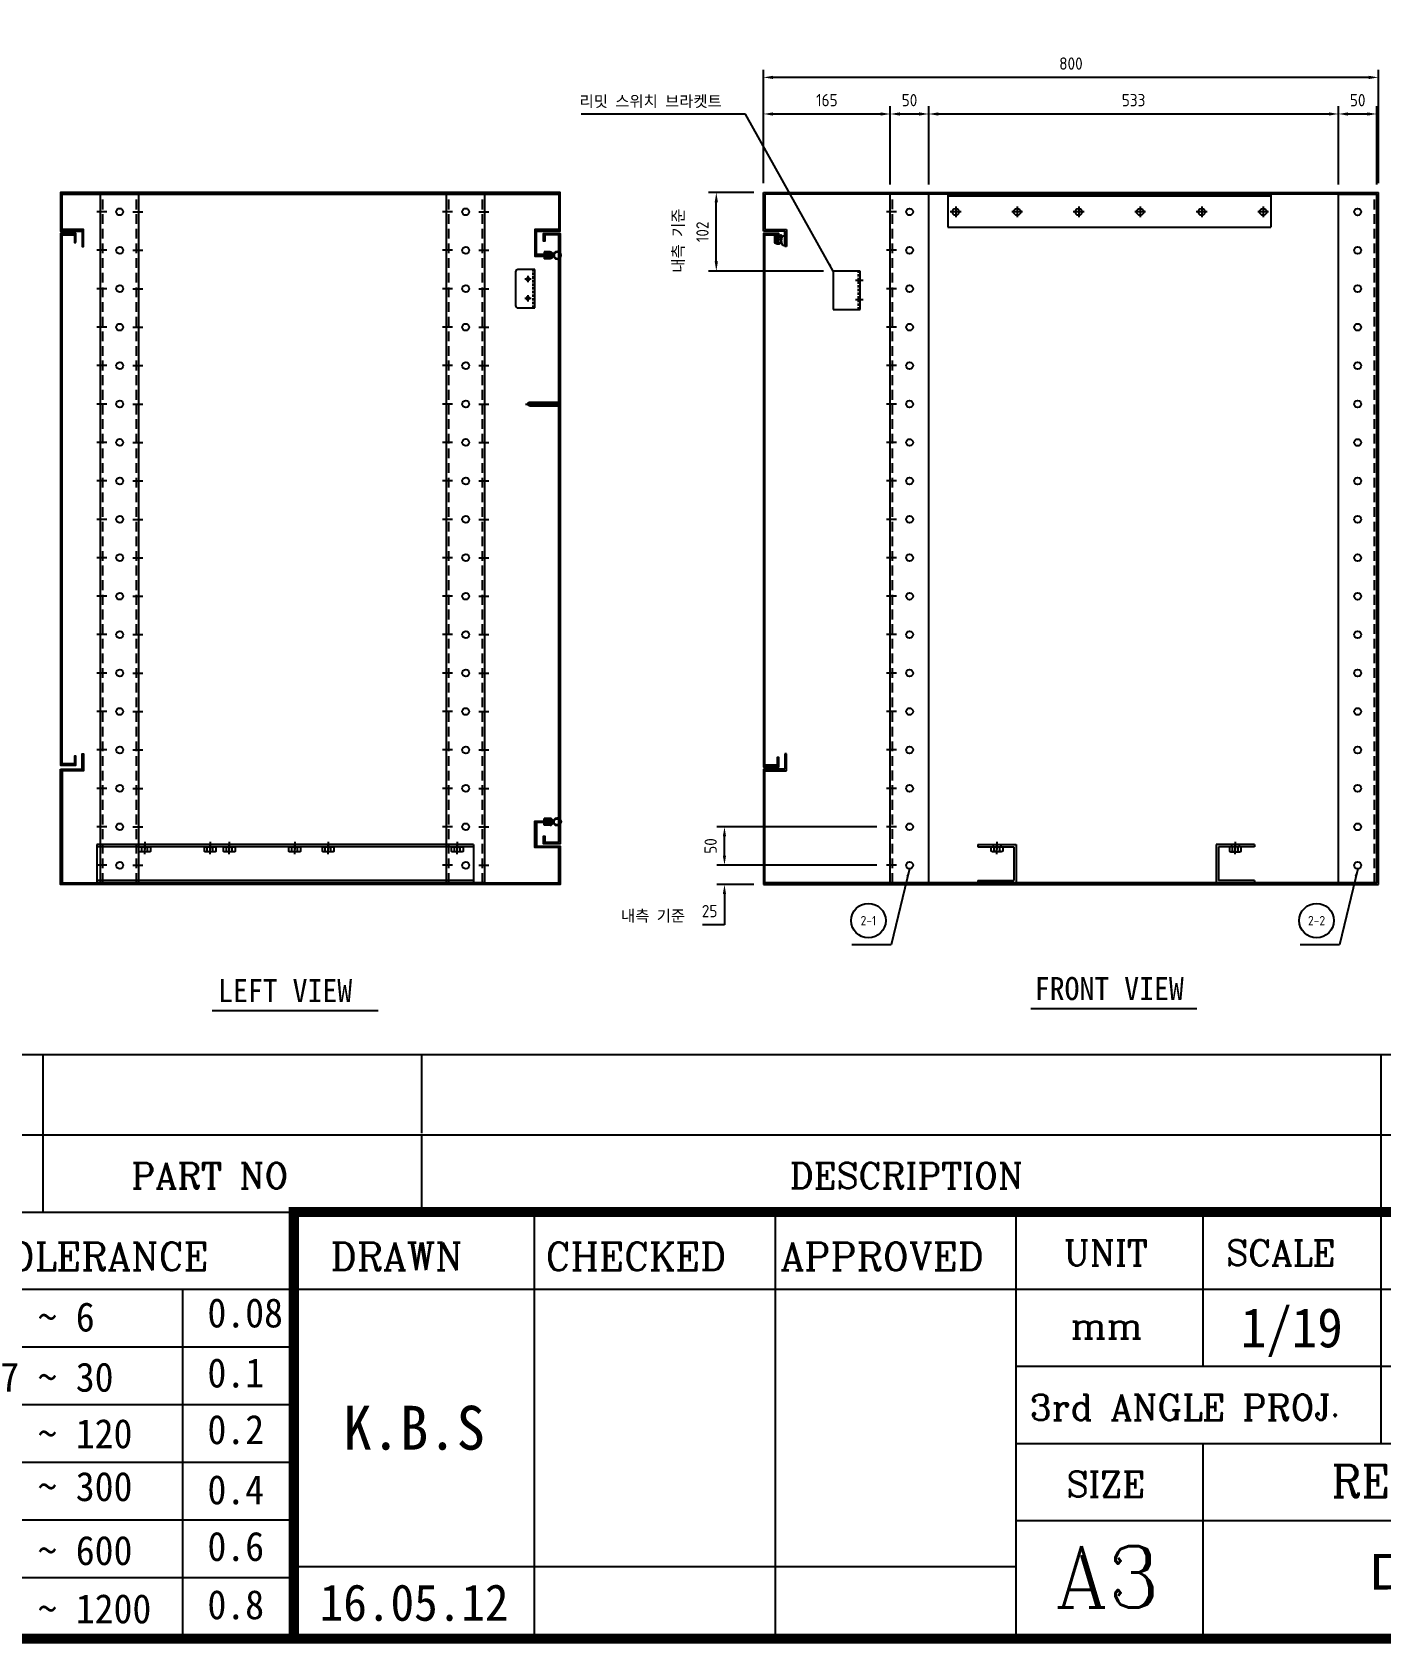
# Model space of a CAD drawing. Header units: millimetres. Extents: x 24815 to 37444, y -10619 to 6020.
# Drawn here: x 30172 to 31926, y 88 to 2185 of the extents above; entities that cross this region are included whole.
import ezdxf
from ezdxf.enums import TextEntityAlignment as Align

# ---------------------------------------------------------------- set-up
doc = ezdxf.new("R2010")
doc.units = ezdxf.units.MM
for name, pattern in [('CENTER', [50.8, 31.75, -6.35, 6.35, -6.35]), ('CENTERX2', [101.6, 63.5, -12.7, 12.7, -12.7]), ('HIDDEN', [9.525, 6.35, -3.175]), ('HIDDEN2', [4.7625, 3.175, -1.5875]), ('HIDDENX2', [19.05, 12.7, -6.35])]:
    doc.linetypes.add(name, pattern=pattern)
for name, color, linetype in [('3', 3, 'Continuous'), ('______', 7, 'Continuous'), ('CENTER', 1, 'CENTER'), ('FORMAT-1', 7, 'Continuous'), ('H', 2, 'HIDDEN'), ('HIDDEN', 2, 'HIDDEN')]:
    doc.layers.add(name, color=color, linetype=linetype)
doc.styles.add('HAN', font='')
doc.styles.add('RC', font='ROMANC.SHX')
doc.styles.add('RT', font='ROMANT.SHX', dxfattribs={"oblique": 15})
doc.styles.get("Standard").update_dxf_attribs({"font": 'ISOCP.SHX', "bigfont": 'WHGTXT.SHX'})
doc.styles.get('HAN').set_extended_font_data('GulimChe')
doc.dimstyles.new('PS-4', dxfattribs={"dimscale": 4, "dimtxt": 3.2, "dimasz": 2.5, "dimexe": 2, "dimexo": 2.5, "dimgap": 2, "dimtad": 1, "dimtoh": 1, "dimrnd": 0.05, "dimzin": 12, "dimdsep": 46, "dimtxsty": 'Standard', "dimcen": 0, "dimclrt": 2, "dimazin": 3, "dimtfac": 1, "dimtofl": 0, "dimtmove": 0, "dimatfit": 3, "dimfxl": 0.18, "dimtolj": 1, "dimtzin": 0, "dimarcsym": 0})
doc.dimstyles.new('PS-5', dxfattribs={"dimscale": 5, "dimtxt": 3.2, "dimasz": 2.5, "dimexe": 2, "dimexo": 2.5, "dimgap": 2, "dimtad": 1, "dimtoh": 1, "dimrnd": 0.05, "dimzin": 12, "dimdsep": 46, "dimtxsty": 'Standard', "dimcen": 0, "dimclrt": 2, "dimazin": 3, "dimtfac": 1, "dimtofl": 0, "dimtmove": 0, "dimatfit": 3, "dimfxl": 0.18, "dimtolj": 1, "dimtzin": 0, "dimarcsym": 0})

# ---------------------------------------------------------------- blocks, each defined once
blk = doc.blocks.new('no3')
at = {"color": 180}
for p, q in [((0, 5.5), (186, 5.5)), ((6.79, 5.5), (6.79, 0)), ((32.74, 0.11), (32.74, 5.5)), ((98.4, 5.5), (98.4, 0))]:
    blk.add_line(p, q, dxfattribs=at)
at = {"color": 2, "style": 'HAN'}
for tag, p in [('COLOR/FINISH', (145.2, 2.75)), ('PART-NO', (19.76, 2.75)), ('MATERIAL', (111.38, 2.75)), ("Q'TY", (131.02, 2.75)), ('REMARK', (170.76, 2.75))]:
    blk.add_attdef(tag, text='', height=2.9, dxfattribs=at).set_placement(p, align=Align.MIDDLE_CENTER)
at = {"color": 2, "style": 'RT', "oblique": 15}
blk.add_attdef('NO', text='', height=1.74, dxfattribs=at).set_placement((3.38, 2.51), align=Align.MIDDLE_CENTER)
at = {"color": 2, "style": 'HAN'}
blk.add_attdef('DESCRIPTION', text='', height=2.9, dxfattribs=at).set_placement((34.51, 2.75), align=Align.MIDDLE_LEFT)
blk = doc.blocks.new('format-3')
at = {"color": 180}
for p, q in [((228.5, 39.49), (414.5, 39.49)), ((235.29, 39.49), (235.29, 34.21)), ((261.24, 34.21), (261.24, 39.49)), ((326.9, 39.49), (326.9, 34.21)), ((228.5, 34.21), (252.48, 34.21)), ((268.96, 5), (268.96, 34.21)), ((285.45, 5), (285.45, 34.21)), ((301.94, 5), (301.94, 34.21)), ((314.72, 34.21), (314.72, 23.65)), ((326.9, 34.21), (326.9, 18.37)), ((228.5, 28.93), (252.48, 28.93)), ((244.89, 5.23), (244.89, 28.93)), ((252.48, 28.93), (414.5, 28.93)), ((228.5, 24.98), (252.48, 24.98)), ((301.94, 23.65), (414.5, 23.65)), ((228.5, 21.03), (252.48, 21.03)), ((301.94, 18.37), (414.5, 18.37)), ((314.72, 18.37), (314.72, 5)), ((228.5, 17.08), (252.48, 17.08)), ((228.5, 13.13), (252.48, 13.13)), ((301.94, 13.09), (356.11, 13.09)), ((252.48, 9.95), (301.94, 9.95)), ((228.5, 9.18), (252.48, 9.18))]:
    blk.add_line(p, q, dxfattribs=at)
at = {"const_width": 0.7}
blk.add_lwpolyline([(252.48, 5), (252.48, 34.21), (414.5, 34.21)], dxfattribs=at)
at = {"layer": 'FORMAT-1', "const_width": 0.7}
blk.add_lwpolyline([(13, 5), (13, 286.3), (414.5, 286.3), (414.5, 5)], close=True, dxfattribs=at)
at = {"color": 2}
for s, height, style, p in [('PART NO', 1.742, 'RC', (241.36, 35.83)), ('DESCRIPTION', 1.7424, 'RC', (286.43, 35.83)), (' TOLERANCE', 1.9, 'RC', (230.11, 30.22)), ('DRAWN', 1.9, 'RC', (255, 30.22)), ('CHECKED', 1.9, 'RC', (269.71, 30.22)), ('APPROVED', 1.9, 'RC', (285.8, 30.22)), ('UNIT', 1.742, 'RC', (305.19, 30.55)), ('SCALE', 1.742, 'RC', (316.32, 30.55)), ('    ~ 6', 2, 'HAN', (229.8, 26.03)), ('0.08', 2, 'HAN', (246.57, 26.31)), ('mm', 1.742, 'RC', (305.67, 25.56)), ('  7 ~ 30', 2, 'HAN', (229.8, 21.91)), ('0.1', 2, 'HAN', (246.57, 22.2)), ('3rd ANGLE PROJ.', 1.7424, 'RC', (302.87, 19.97)), (' 31 ~ 120', 2, 'HAN', (229.8, 18.04)), ('0.2', 2, 'HAN', (246.57, 18.32)), ('REFERENCE', 2.178, 'RC', (323.52, 14.69)), ('121 ~ 300', 2, 'HAN', (229.8, 14.42)), ('0.4', 2, 'HAN', (246.57, 14.2)), ('SIZE', 1.742, 'RC', (305.39, 14.71)), ('0.6', 2, 'HAN', (246.57, 10.32)), ('301 ~ 600', 2, 'HAN', (229.8, 10.04)), ('601 ~ 1200', 2, 'HAN', (229.8, 6.05)), ('0.8', 2, 'HAN', (246.57, 6.33))]:
    blk.add_text(s, height=height, dxfattribs=dict(at, style=style)).set_placement(p)
at = {"color": 2, "lineweight": 25, "style": 'RC'}
blk.add_text('A3', height=4.182, dxfattribs=at).set_placement((304.61, 7.14))
at = {"style": 'HAN'}
for tag, height, p in [('MODEL-NAME', 3, (386.1, 31.53)), ('SCALE', 2.7, (320.81, 26.29)), ('PART-NAME', 3, (386.1, 26.29)), ('PART-NO', 3, (386.1, 21.01)), ('CH-BY', 3, (277.21, 19.44)), ('DRA-BY', 3, (260.72, 19.44)), ('APP-BY', 3, (293.7, 19.44)), ('관련업체', 3, (333.52, 9.26)), ('DRA-DATE', 2.5, (260.72, 7.47)), ('CH-DATE', 2.5, (277.21, 7.47)), ('APP-DATE', 2.5, (293.7, 7.47))]:
    blk.add_attdef(tag, text='', height=height, dxfattribs=at).set_placement(p, align=Align.MIDDLE_CENTER)
blk = doc.blocks.new('234567890oplkjhgijsdertyuioll')
at = {"color": 140}
for p, q in [((-17498, 8543.3), (-17498, 9439.3)), ((-17448, 9439.3), (-17498, 9439.3)), ((-17448, 8543.3), (-17448, 9439.3)), ((-17448, 8543.3), (-17498, 8543.3))]:
    blk.add_line(p, q, dxfattribs=at)
at = {"color": 1}
for p, q in [((-17490, 9416.3), (-17503, 9416.3)), ((-17490, 9366.3), (-17503, 9366.3)), ((-17490, 9366.3), (-17503, 9366.3)), ((-17490, 9316.3), (-17503, 9316.3)), ((-17490, 9266.3), (-17503, 9266.3)), ((-17490, 9216.3), (-17503, 9216.3)), ((-17490, 9216.3), (-17503, 9216.3)), ((-17490, 9166.3), (-17503, 9166.3)), ((-17490, 9116.3), (-17503, 9116.3)), ((-17490, 9066.3), (-17503, 9066.3)), ((-17490, 9066.3), (-17503, 9066.3)), ((-17490, 9016.3), (-17503, 9016.3)), ((-17490, 8966.3), (-17503, 8966.3)), ((-17490, 8916.3), (-17503, 8916.3)), ((-17490, 8916.3), (-17503, 8916.3)), ((-17490, 8866.3), (-17503, 8866.3)), ((-17490, 8816.3), (-17503, 8816.3)), ((-17490, 8766.3), (-17503, 8766.3)), ((-17490, 8766.3), (-17503, 8766.3)), ((-17490, 8716.3), (-17503, 8716.3)), ((-17490, 8666.3), (-17503, 8666.3)), ((-17490, 8616.3), (-17503, 8616.3)), ((-17490, 8616.3), (-17503, 8616.3)), ((-17490, 8566.3), (-17503, 8566.3))]:
    blk.add_line(p, q, dxfattribs=at)
at = {"color": 140}
for centre in [(-17473, 9416.3), (-17473, 9366.3), (-17473, 9316.3), (-17473, 9266.3), (-17473, 9216.3), (-17473, 9166.3), (-17473, 9116.3), (-17473, 9066.3), (-17473, 9016.3), (-17473, 8966.3), (-17473, 8916.3), (-17473, 8866.3), (-17473, 8816.3), (-17473, 8766.3), (-17473, 8716.3), (-17473, 8666.3), (-17473, 8616.3), (-17473, 8566.3)]:
    blk.add_circle(centre, 4.5, dxfattribs=at)
at = {"layer": 'HIDDEN', "color": 2, "linetype": 'HIDDENX2'}
blk.add_line((-17495, 8543.3), (-17495, 9439.3), dxfattribs=at)
blk = doc.blocks.new('645ytrhegnhy6yjmjuuyyjmhyhh')
at = {"color": 140}
for p, q in [((-12560.4, 14958.5), (-12510.4, 14958.5)), ((-12560.4, 14062.5), (-12560.4, 14958.5)), ((-12510.4, 14062.5), (-12510.4, 14958.5)), ((-12560.4, 14062.5), (-12510.4, 14062.5))]:
    blk.add_line(p, q, dxfattribs=at)
for centre in [(-12535.4, 14935.5), (-12535.4, 14885.5), (-12535.4, 14835.5), (-12535.4, 14785.5), (-12535.4, 14735.5), (-12535.4, 14685.5), (-12535.4, 14635.5), (-12535.4, 14585.5), (-12535.4, 14535.5), (-12535.4, 14485.5), (-12535.4, 14435.5), (-12535.4, 14385.5), (-12535.4, 14335.5), (-12535.4, 14285.5), (-12535.4, 14235.5), (-12535.4, 14185.5), (-12535.4, 14135.5), (-12535.4, 14085.5)]:
    blk.add_circle(centre, 4.5, dxfattribs=at)
at = {"layer": 'HIDDEN', "color": 2, "linetype": 'HIDDENX2'}
blk.add_line((-12513.4, 14062.5), (-12513.4, 14958.5), dxfattribs=at)
blk = doc.blocks.new('756ETAFSDFF')
at = {"color": 4}
for p, q in [((12826.8, 11655.5), (13246.8, 11655.5)), ((12826.8, 11655.5), (12826.8, 11612.5)), ((12826.8, 11653.5), (13246.8, 11653.5)), ((13246.8, 11655.5), (13246.8, 11612.5)), ((12826.8, 11612.5), (13246.8, 11612.5))]:
    blk.add_line(p, q, dxfattribs=at)
for centre in [(12836.8, 11632.5), (12916.8, 11632.5), (12996.8, 11632.5), (13076.8, 11632.5), (13156.8, 11632.5), (13236.8, 11632.5)]:
    blk.add_circle(centre, 4.5, dxfattribs=at)
at = {"layer": 'CENTER', "ltscale": 3}
for p, q in [((12836.8, 11639.5), (12836.8, 11625.5)), ((12916.8, 11639.5), (12916.8, 11625.5)), ((12996.8, 11639.5), (12996.8, 11625.5)), ((13076.8, 11639.5), (13076.8, 11625.5)), ((13156.8, 11639.5), (13156.8, 11625.5)), ((13236.8, 11639.5), (13236.8, 11625.5)), ((12843.8, 11632.5), (12829.8, 11632.5)), ((12923.8, 11632.5), (12909.8, 11632.5)), ((13003.8, 11632.5), (12989.8, 11632.5)), ((13083.8, 11632.5), (13069.8, 11632.5)), ((13163.8, 11632.5), (13149.8, 11632.5)), ((13243.8, 11632.5), (13229.8, 11632.5))]:
    blk.add_line(p, q, dxfattribs=at)
blk = doc.blocks.new('door packing')
at = {"lineweight": 15}
for p, q in [((-4, -2.9), (-2, 0.6)), ((-3, 6.1), (-3, 7.1)), ((9.5, 7.1), (-3, 7.1)), ((9.2, 6.1), (-3, 6.1)), ((-2.9, -2.9), (-1.1, 0.2)), ((-2.3, 6.1), (0.3, 1.6)), ((-2, 0.6), (-1.1, 0.2)), ((-0.7, -2.9), (1.3, 0.6)), ((-0.6, 5.1), (1.2, 2.1)), ((2.2, 5.1), (-0.6, 5.1)), ((0.3, 1.6), (1.2, 2.1)), ((0.4, -2.9), (2.2, 0.2)), ((1.3, 0.6), (2.2, 0.2)), ((2.2, 5.1), (4.3, 1.6)), ((3.2, -2.9), (5.3, 0.6)), ((8.9, 5.1), (3.4, 5.1)), ((3.4, 5.1), (5.2, 2.1)), ((4.3, 1.6), (5.2, 2.1)), ((4.4, -2.9), (6.2, 0.2)), ((5.3, 0.6), (6.2, 0.2)), ((-4, -4.9), (-4, -2.9)), ((-4, -3.9), (9.2, -3.9)), ((-4, -4.9), (3.5, -4.9)), ((-2.9, -2.9), (-0.7, -2.9)), ((0.4, -2.9), (3.2, -2.9)), ((4.4, -2.9), (8.9, -2.9)), ((4.7, -5.7), (4.7, -4.9)), ((4.7, -4.9), (7.7, -4.9)), ((7.7, -5.7), (7.7, -4.9))]:
    blk.add_line(p, q, dxfattribs=at)
for radius, start, end in [(4.89, 305.1629, 54.8371), (5.89, 301.9527, 58.0473), (6.89, 298.5556, 60.5129)]:
    blk.add_arc((6.1, 1.1), radius, start, end, dxfattribs=at)
blk.add_ellipse((6.2, -8.4), major_axis=(9.04, 0), ratio=0.408407, start_param=1.879377, end_param=7.500112, dxfattribs=at)
blk.add_open_spline([(4.7, -5.7), (3, -5.9), (2.4, -6), (1.1, -6.3), (0.4, -6.6), (-0.7, -7.1), (-1.1, -7.4), (-1.5, -7.8), (-1.6, -7.9), (-1.8, -8.2), (-1.8, -8.2), (-1.8, -8.4), (-1.8, -8.5), (-1.7, -8.7), (-1.6, -8.8), (-1.4, -9.1), (-1.2, -9.3), (-0.7, -9.6), (-0.4, -9.8), (0.6, -10.2), (1.6, -10.5), (3.6, -10.9), (4.8, -11), (7.1, -11.1), (8.3, -11), (10.5, -10.6), (11.5, -10.4), (12.8, -9.8), (13.2, -9.6), (13.8, -9.2), (14, -9), (14.2, -8.7), (14.2, -8.6), (14.3, -8.4), (14.3, -8.4), (14.3, -8.2), (14.2, -8.1), (14.1, -7.9), (14, -7.8), (13.7, -7.5), (13.5, -7.3), (12.8, -6.9), (12.1, -6.6), (10.7, -6.2), (10, -6), (7.7, -5.7)], degree=3, knots=[1.879642, 1.879642, 1.879642, 1.879642, 2.103892, 2.103892, 2.418206, 2.418206, 2.73252, 2.73252, 2.921833, 2.921833, 3.111145, 3.111145, 3.300458, 3.300458, 3.489771, 3.489771, 3.679083, 3.679083, 3.868396, 3.868396, 4.275468, 4.275468, 4.68254, 4.68254, 5.089613, 5.089613, 5.496685, 5.496685, 5.768967, 5.768967, 5.987304, 5.987304, 6.163545, 6.163545, 6.339787, 6.339787, 6.516028, 6.516028, 6.692269, 6.692269, 6.86851, 6.86851, 7.222367, 7.222367, 7.500112, 7.500112, 7.500112, 7.500112], dxfattribs=at)
at = {"layer": 'CENTER', "lineweight": 15}
blk.add_line((13, 1.1), (-2, 1.1), dxfattribs=at)
blk = doc.blocks.new('64tweeffddsfasdf')
at = {"layer": '3'}
for p, q in [((-17307.2, 9391.3), (-17307.2, 9441.3)), ((-17307.2, 9441.3), (-16507.2, 9441.3)), ((-16509.2, 9439.3), (-17305.2, 9439.3)), ((-17305.2, 9439.3), (-17305.2, 9393.3)), ((-16509.2, 9439.3), (-16509.2, 8543.3)), ((-16507.2, 8541.3), (-16507.2, 9441.3)), ((-17305.2, 9393.3), (-17277.2, 9393.3)), ((-17277.2, 9393.3), (-17277.2, 9371.3)), ((-17279.2, 9391.3), (-17307.2, 9391.3)), ((-17279.2, 9371.3), (-17279.2, 9391.3)), ((-17277.2, 9371.3), (-17279.2, 9371.3)), ((-17279.2, 8711.3), (-17279.2, 8691.3)), ((-17277.2, 8711.3), (-17279.2, 8711.3)), ((-17277.2, 8689.3), (-17277.2, 8711.3)), ((-17279.2, 8691.3), (-17307.2, 8691.3)), ((-17307.2, 8691.3), (-17307.2, 8541.3)), ((-17305.2, 8543.3), (-17305.2, 8689.3)), ((-17305.2, 8689.3), (-17277.2, 8689.3)), ((-17307.2, 8541.3), (-16507.2, 8541.3)), ((-16509.2, 8543.3), (-17305.2, 8543.3))]:
    blk.add_line(p, q, dxfattribs=at)
blk = doc.blocks.new('A$C77215BD6')
at = {"color": 4}
for p, q in [((0, 47), (50, 47)), ((0, 47), (50, 47)), ((0, 47), (0, 44)), ((0, 44), (47, 44)), ((0, 44), (47, 44)), ((47, 44), (47, 0)), ((47, 44), (47, 0)), ((50, 47), (50, -3)), ((50, 47), (50, -3)), ((0, 0), (47, 0)), ((0, 0), (47, 0)), ((0, 0), (0, -3)), ((0, -3), (50, -3)), ((0, -3), (50, -3))]:
    blk.add_line(p, q, dxfattribs=at)
at = {"color": 2}
for p, q in [((20, 47), (20, 44)), ((20, 47), (20, 44)), ((30, 47), (30, 44)), ((30, 47), (30, 44))]:
    blk.add_line(p, q, dxfattribs=at)
for p, q in [((21.2, 38.1), (21.2, 44)), ((21.2, 38.1), (21.2, 44)), ((28.8, 38.1), (28.8, 44)), ((28.8, 38.1), (28.8, 44)), ((30.6, 37.5), (19.4, 37.5)), ((30.6, 37.5), (19.4, 37.5))]:
    blk.add_line(p, q)
at = {"color": 1, "linetype": 'CENTERX2'}
blk.add_line((25, 50.5), (25, 40.5), dxfattribs=at)
blk.add_line((25, 50.5), (25, 40.5), dxfattribs=at)
blk.add_lwpolyline([(32.5, 44), (32.5, 38.1, -0.309401), (28.8, 38.1, -0.154701), (21.2, 38.1, -0.309401), (17.5, 38.1), (17.5, 44), (32.5, 44)], format="xyb")
blk.add_lwpolyline([(32.5, 44), (32.5, 38.1, -0.309401), (28.8, 38.1, -0.154701), (21.2, 38.1, -0.309401), (17.5, 38.1), (17.5, 44), (32.5, 44)], format="xyb")
at = {"layer": 'CENTER'}
blk.add_line((25, 34.5), (25, 47), dxfattribs=at)
blk.add_line((25, 34.5), (25, 47), dxfattribs=at)
blk = doc.blocks.new('*D420')
at = {"color": 0, "lineweight": -2, "transparency": 16777216}
for p, q in [((31072.6, 1113.7), (31072.6, 1126.2)), ((31270.8, 1101.2), (31062.6, 1101.2)), ((31110.8, 1076.2), (31062.6, 1076.2)), ((31072.6, 1063.7), (31072.6, 1023.5)), ((31072.6, 1023.5), (31044, 1023.5))]:
    blk.add_line(p, q, dxfattribs=at)
at = {"color": 0, "transparency": 16777216}
for points in [[(31070.5, 1113.7), (31074.7, 1113.7), (31072.6, 1101.2)], [(31070.5, 1063.7), (31074.7, 1063.7), (31072.6, 1076.2)]]:
    blk.add_solid(points, dxfattribs=at)
at = {"layer": 'Defpoints', "color": 0, "transparency": 16777216}
for p in [(31283.3, 1101.2), (31072.6, 1076.2), (31123.3, 1076.2)]:
    blk.add_point(p, dxfattribs=at)
at = {"color": 2, "transparency": 16777216, "insert": (31053.3, 1041.5), "char_height": 16, "attachment_point": 5}
blk.add_mtext('\\A1;25', dxfattribs=at)
blk = doc.blocks.new('*D421')
at = {"color": 0, "lineweight": -2, "transparency": 16777216}
for p, q in [((31270.8, 1151.2), (31062.6, 1151.2)), ((31072.6, 1113.7), (31072.6, 1138.7)), ((31270.8, 1101.2), (31062.6, 1101.2))]:
    blk.add_line(p, q, dxfattribs=at)
at = {"color": 0, "transparency": 16777216}
for points in [[(31070.5, 1138.7), (31074.7, 1138.7), (31072.6, 1151.2)], [(31070.5, 1113.7), (31074.7, 1113.7), (31072.6, 1101.2)]]:
    blk.add_solid(points, dxfattribs=at)
at = {"layer": 'Defpoints', "color": 0, "transparency": 16777216}
for p in [(31072.6, 1151.2), (31283.3, 1151.2), (31283.3, 1101.2)]:
    blk.add_point(p, dxfattribs=at)
at = {"color": 2, "transparency": 16777216, "insert": (31054.6, 1126.2), "char_height": 16, "attachment_point": 5, "rotation": 90}
blk.add_mtext('\\A1;50', dxfattribs=at)
blk = doc.blocks.new('*D422')
at = {"color": 0, "lineweight": -2, "transparency": 16777216}
for p, q in [((31123.3, 1988.7), (31123.3, 2136.1)), ((31910.8, 2126.1), (31135.8, 2126.1)), ((31923.3, 1988.7), (31923.3, 2136.1))]:
    blk.add_line(p, q, dxfattribs=at)
at = {"color": 0, "transparency": 16777216}
for points in [[(31135.8, 2128.2), (31135.8, 2124), (31123.3, 2126.1)], [(31910.8, 2128.2), (31910.8, 2124), (31923.3, 2126.1)]]:
    blk.add_solid(points, dxfattribs=at)
at = {"layer": 'Defpoints', "color": 0, "transparency": 16777216}
for p in [(31123.3, 2126.1), (31123.3, 1976.2), (31923.3, 1976.2)]:
    blk.add_point(p, dxfattribs=at)
at = {"color": 2, "transparency": 16777216, "insert": (31523.3, 2144.1), "char_height": 16, "attachment_point": 5}
blk.add_mtext('\\A1;800', dxfattribs=at)
blk = doc.blocks.new('*D423')
at = {"color": 0, "lineweight": -2, "transparency": 16777216}
for p, q in [((31338.3, 1986.7), (31338.3, 2088.5)), ((31350.8, 2078.5), (31858.8, 2078.5)), ((31871.3, 1986.7), (31871.3, 2088.5))]:
    blk.add_line(p, q, dxfattribs=at)
at = {"color": 0, "transparency": 16777216}
for points in [[(31350.8, 2080.6), (31350.8, 2076.4), (31338.3, 2078.5)], [(31858.8, 2080.6), (31858.8, 2076.4), (31871.3, 2078.5)]]:
    blk.add_solid(points, dxfattribs=at)
at = {"layer": 'Defpoints', "color": 0, "transparency": 16777216}
for p in [(31871.3, 2078.5), (31338.3, 1974.2), (31871.3, 1974.2)]:
    blk.add_point(p, dxfattribs=at)
at = {"color": 2, "transparency": 16777216, "insert": (31604.8, 2096.5), "char_height": 16, "attachment_point": 5}
blk.add_mtext('\\A1;533', dxfattribs=at)
blk = doc.blocks.new('*D424')
at = {"color": 0, "lineweight": -2, "transparency": 16777216}
for p, q in [((31123.3, 1988.7), (31123.3, 2088.5)), ((31135.8, 2078.5), (31275.8, 2078.5)), ((31288.3, 1986.7), (31288.3, 2088.5))]:
    blk.add_line(p, q, dxfattribs=at)
at = {"color": 0, "transparency": 16777216}
for points in [[(31135.8, 2080.6), (31135.8, 2076.4), (31123.3, 2078.5)], [(31275.8, 2080.6), (31275.8, 2076.4), (31288.3, 2078.5)]]:
    blk.add_solid(points, dxfattribs=at)
at = {"layer": 'Defpoints', "color": 0, "transparency": 16777216}
for p in [(31288.3, 2078.5), (31123.3, 1976.2), (31288.3, 1974.2)]:
    blk.add_point(p, dxfattribs=at)
at = {"color": 2, "transparency": 16777216, "insert": (31205.8, 2096.5), "char_height": 16, "attachment_point": 5}
blk.add_mtext('\\A1;165', dxfattribs=at)
blk = doc.blocks.new('*D425')
at = {"color": 0, "lineweight": -2, "transparency": 16777216}
for p, q in [((31871.3, 1986.7), (31871.3, 2088.5)), ((31883.8, 2078.5), (31908.8, 2078.5)), ((31921.3, 1986.7), (31921.3, 2088.5))]:
    blk.add_line(p, q, dxfattribs=at)
at = {"color": 0, "transparency": 16777216}
for points in [[(31883.8, 2080.6), (31883.8, 2076.4), (31871.3, 2078.5)], [(31908.8, 2080.6), (31908.8, 2076.4), (31921.3, 2078.5)]]:
    blk.add_solid(points, dxfattribs=at)
at = {"layer": 'Defpoints', "color": 0, "transparency": 16777216}
for p in [(31921.3, 2078.5), (31871.3, 1974.2), (31921.3, 1974.2)]:
    blk.add_point(p, dxfattribs=at)
at = {"color": 2, "transparency": 16777216, "insert": (31896.3, 2096.5), "char_height": 16, "attachment_point": 5}
blk.add_mtext('\\A1;50', dxfattribs=at)
blk = doc.blocks.new('*D426')
at = {"color": 0, "lineweight": -2, "transparency": 16777216}
for p, q in [((31288.3, 1986.7), (31288.3, 2088.5)), ((31300.8, 2078.5), (31325.8, 2078.5)), ((31338.3, 1986.7), (31338.3, 2088.5))]:
    blk.add_line(p, q, dxfattribs=at)
at = {"color": 0, "transparency": 16777216}
for points in [[(31300.8, 2080.6), (31300.8, 2076.4), (31288.3, 2078.5)], [(31325.8, 2080.6), (31325.8, 2076.4), (31338.3, 2078.5)]]:
    blk.add_solid(points, dxfattribs=at)
at = {"layer": 'Defpoints', "color": 0, "transparency": 16777216}
for p in [(31338.3, 2078.5), (31288.3, 1974.2), (31338.3, 1974.2)]:
    blk.add_point(p, dxfattribs=at)
at = {"color": 2, "transparency": 16777216, "insert": (31313.3, 2096.5), "char_height": 16, "attachment_point": 5}
blk.add_mtext('\\A1;50', dxfattribs=at)
blk = doc.blocks.new('*D427')
at = {"color": 0, "lineweight": -2, "transparency": 16777216}
for p, q in [((31110.8, 1976.2), (31052, 1976.2)), ((31062, 1886.7), (31062, 1963.7)), ((31201.5, 1874.2), (31052, 1874.2))]:
    blk.add_line(p, q, dxfattribs=at)
at = {"color": 0, "transparency": 16777216}
for points in [[(31059.9, 1963.7), (31064.1, 1963.7), (31062, 1976.2)], [(31059.9, 1886.7), (31064.1, 1886.7), (31062, 1874.2)]]:
    blk.add_solid(points, dxfattribs=at)
at = {"layer": 'Defpoints', "color": 0, "transparency": 16777216}
for p in [(31062, 1976.2), (31123.3, 1976.2), (31214, 1874.2)]:
    blk.add_point(p, dxfattribs=at)
at = {"color": 2, "transparency": 16777216, "insert": (31044, 1925.2), "char_height": 16, "attachment_point": 5, "rotation": 90}
blk.add_mtext('\\A1;102', dxfattribs=at)
blk = doc.blocks.new('A$C4EED5EFA')
at = {"color": 1}
for p, q in [((-35, 25), (-35, -25)), ((0, 25), (-35, 25)), ((0, -25), (0, 25)), ((-35, -25), (0, -25))]:
    blk.add_line(p, q, dxfattribs=at)
at = {"color": 2, "linetype": 'HIDDEN2'}
blk.add_line((-2, -25), (-2, 25), dxfattribs=at)
at = {"color": 1, "linetype": 'CENTER', "ltscale": 3}
for p, q in [((4, 12.5), (-6, 12.5)), ((4, -12.5), (-6, -12.5))]:
    blk.add_line(p, q, dxfattribs=at)
blk = doc.blocks.new('87erfasdfasdfasdfasdfsdaf')
at = {"color": 140}
for p, q in [((-12215.3, 14062.5), (-12215.3, 14958.5)), ((-12165.3, 14958.5), (-12215.3, 14958.5)), ((-12165.3, 14062.5), (-12165.3, 14958.5)), ((-12215.3, 14062.5), (-12165.3, 14062.5))]:
    blk.add_line(p, q, dxfattribs=at)
at = {"color": 2, "linetype": 'HIDDENX2'}
for p, q in [((-12212.3, 14062.5), (-12212.3, 14958.5)), ((-12168.3, 14062.5), (-12168.3, 14958.5))]:
    blk.add_line(p, q, dxfattribs=at)
at = {"color": 1}
for p, q in [((-12207.3, 14935.5), (-12220.3, 14935.5)), ((-12173.3, 14935.5), (-12160.3, 14935.5)), ((-12207.3, 14885.5), (-12220.3, 14885.5)), ((-12207.3, 14885.5), (-12220.3, 14885.5)), ((-12173.3, 14885.5), (-12160.3, 14885.5)), ((-12173.3, 14885.5), (-12160.3, 14885.5)), ((-12207.3, 14835.5), (-12220.3, 14835.5)), ((-12173.3, 14835.5), (-12160.3, 14835.5)), ((-12207.3, 14785.5), (-12220.3, 14785.5)), ((-12173.3, 14785.5), (-12160.3, 14785.5)), ((-12207.3, 14735.5), (-12220.3, 14735.5)), ((-12207.3, 14735.5), (-12220.3, 14735.5)), ((-12173.3, 14735.5), (-12160.3, 14735.5)), ((-12173.3, 14735.5), (-12160.3, 14735.5)), ((-12207.3, 14685.5), (-12220.3, 14685.5)), ((-12173.3, 14685.5), (-12160.3, 14685.5)), ((-12207.3, 14635.5), (-12220.3, 14635.5)), ((-12173.3, 14635.5), (-12160.3, 14635.5)), ((-12207.3, 14585.5), (-12220.3, 14585.5)), ((-12207.3, 14585.5), (-12220.3, 14585.5)), ((-12173.3, 14585.5), (-12160.3, 14585.5)), ((-12173.3, 14585.5), (-12160.3, 14585.5)), ((-12207.3, 14535.5), (-12220.3, 14535.5)), ((-12173.3, 14535.5), (-12160.3, 14535.5)), ((-12207.3, 14485.5), (-12220.3, 14485.5)), ((-12173.3, 14485.5), (-12160.3, 14485.5)), ((-12207.3, 14435.5), (-12220.3, 14435.5)), ((-12207.3, 14435.5), (-12220.3, 14435.5)), ((-12173.3, 14435.5), (-12160.3, 14435.5)), ((-12173.3, 14435.5), (-12160.3, 14435.5)), ((-12207.3, 14385.5), (-12220.3, 14385.5)), ((-12173.3, 14385.5), (-12160.3, 14385.5)), ((-12207.3, 14335.5), (-12220.3, 14335.5)), ((-12173.3, 14335.5), (-12160.3, 14335.5)), ((-12207.3, 14285.5), (-12220.3, 14285.5)), ((-12207.3, 14285.5), (-12220.3, 14285.5)), ((-12173.3, 14285.5), (-12160.3, 14285.5)), ((-12173.3, 14285.5), (-12160.3, 14285.5)), ((-12207.3, 14235.5), (-12220.3, 14235.5)), ((-12173.3, 14235.5), (-12160.3, 14235.5)), ((-12207.3, 14185.5), (-12220.3, 14185.5)), ((-12173.3, 14185.5), (-12160.3, 14185.5)), ((-12207.3, 14135.5), (-12220.3, 14135.5)), ((-12207.3, 14135.5), (-12220.3, 14135.5)), ((-12173.3, 14135.5), (-12160.3, 14135.5)), ((-12173.3, 14135.5), (-12160.3, 14135.5)), ((-12207.3, 14085.5), (-12220.3, 14085.5)), ((-12173.3, 14085.5), (-12160.3, 14085.5))]:
    blk.add_line(p, q, dxfattribs=at)
blk = doc.blocks.new('756erafsdfadsfadsfasdf')
at = {"color": 4}
for p, q in [((20389.7, 8167), (20389.7, 8117)), ((20879.7, 8167), (20389.7, 8167)), ((20879.7, 8164), (20389.7, 8164)), ((20879.7, 8167), (20879.7, 8117)), ((20879.7, 8120), (20389.7, 8120)), ((20879.7, 8117), (20389.7, 8117))]:
    blk.add_line(p, q, dxfattribs=at)
for p, q in [((20457.8, 8157.5), (20446.5, 8157.5)), ((20448.4, 8158.1), (20448.4, 8164)), ((20455.9, 8158.1), (20455.9, 8164)), ((20542.8, 8157.5), (20531.5, 8157.5)), ((20533.4, 8158.1), (20533.4, 8164)), ((20540.9, 8158.1), (20540.9, 8164)), ((20567.8, 8157.5), (20556.5, 8157.5)), ((20558.4, 8158.1), (20558.4, 8164)), ((20565.9, 8158.1), (20565.9, 8164)), ((20652.8, 8157.5), (20641.5, 8157.5)), ((20643.4, 8158.1), (20643.4, 8164)), ((20650.9, 8158.1), (20650.9, 8164)), ((20696.3, 8157.5), (20685, 8157.5)), ((20686.9, 8158.1), (20686.9, 8164)), ((20694.4, 8158.1), (20694.4, 8164)), ((20864.3, 8157.5), (20853, 8157.5)), ((20854.9, 8158.1), (20854.9, 8164)), ((20862.4, 8158.1), (20862.4, 8164))]:
    blk.add_line(p, q)
at = {"color": 1, "linetype": 'CENTERX2'}
for p, q in [((20452.2, 8170.5), (20452.2, 8160.5)), ((20537.2, 8170.5), (20537.2, 8160.5)), ((20562.2, 8170.5), (20562.2, 8160.5)), ((20647.2, 8170.5), (20647.2, 8160.5)), ((20690.7, 8170.5), (20690.7, 8160.5)), ((20858.7, 8170.5), (20858.7, 8160.5))]:
    blk.add_line(p, q, dxfattribs=at)
for points in [[(20459.7, 8164), (20459.7, 8158.1, -0.309401), (20455.9, 8158.1, -0.154701), (20448.4, 8158.1, -0.309401), (20444.7, 8158.1), (20444.7, 8164), (20459.7, 8164)], [(20544.7, 8164), (20544.7, 8158.1, -0.309401), (20540.9, 8158.1, -0.154701), (20533.4, 8158.1, -0.309401), (20529.7, 8158.1), (20529.7, 8164), (20544.7, 8164)], [(20569.7, 8164), (20569.7, 8158.1, -0.309401), (20565.9, 8158.1, -0.154701), (20558.4, 8158.1, -0.309401), (20554.7, 8158.1), (20554.7, 8164), (20569.7, 8164)], [(20654.7, 8164), (20654.7, 8158.1, -0.309401), (20650.9, 8158.1, -0.154701), (20643.4, 8158.1, -0.309401), (20639.7, 8158.1), (20639.7, 8164), (20654.7, 8164)], [(20698.2, 8164), (20698.2, 8158.1, -0.309401), (20694.4, 8158.1, -0.154701), (20686.9, 8158.1, -0.309401), (20683.2, 8158.1), (20683.2, 8164), (20698.2, 8164)], [(20866.2, 8164), (20866.2, 8158.1, -0.309401), (20862.4, 8158.1, -0.154701), (20854.9, 8158.1, -0.309401), (20851.2, 8158.1), (20851.2, 8164), (20866.2, 8164)]]:
    blk.add_lwpolyline(points, format="xyb")
at = {"layer": 'CENTER'}
for p, q in [((20452.2, 8154.5), (20452.2, 8167)), ((20537.2, 8154.5), (20537.2, 8167)), ((20562.2, 8154.5), (20562.2, 8167)), ((20647.2, 8154.5), (20647.2, 8167)), ((20690.7, 8154.5), (20690.7, 8167)), ((20858.7, 8154.5), (20858.7, 8167))]:
    blk.add_line(p, q, dxfattribs=at)
blk = doc.blocks.new('ASDHREWHREJJJ')
for p, q in [((14491.9, -8468.1), (14488.9, -8468.1)), ((14489.9, -8467), (14489.9, -8468.1)), ((14490.9, -8467), (14490.9, -8468.1)), ((14485.9, -8471.1), (14485.9, -8479.1)), ((14494.9, -8479.1), (14485.9, -8479.1)), ((14487.9, -8471.1), (14487.9, -8479.1)), ((14491.9, -8470.1), (14488.9, -8470.1)), ((14492.9, -8471.1), (14492.9, -8479.1)), ((14494.9, -8471.1), (14494.9, -8479.1))]:
    blk.add_line(p, q)
for radius in [5, 4]:
    blk.add_circle((14490.4, -8462.1), radius)
for centre, radius, start, end in [((14488.9, -8471.1), 3, 90, 180), ((14491.9, -8471.1), 3, 0, 90), ((14488.9, -8471.1), 1, 90, 180), ((14491.9, -8471.1), 1, 0, 90)]:
    blk.add_arc(centre, radius, start, end)
blk = doc.blocks.new('qaeF')
at = {"color": 1}
for p, q in [((-15359.7, -13872), (-15359.7, -13916)), ((-15334.7, -13869), (-15356.7, -13869)), ((-15334.7, -13919), (-15334.7, -13869)), ((-15356.7, -13919), (-15334.7, -13919))]:
    blk.add_line(p, q, dxfattribs=at)
at = {"color": 2, "linetype": 'HIDDEN2'}
blk.add_line((-15336.7, -13919), (-15336.7, -13869), dxfattribs=at)
at = {"color": 3}
for centre in [(-15343.7, -13881.5), (-15343.7, -13906.5)]:
    blk.add_circle(centre, 1.6, dxfattribs=at)
at = {"color": 1}
for centre, start, end in [((-15356.7, -13872), 90, 180), ((-15356.7, -13916), 180, 270)]:
    blk.add_arc(centre, 3, start, end, dxfattribs=at)
for centre in [(-15343.7, -13881.5), (-15343.7, -13906.5)]:
    blk.add_arc(centre, 2, 346.2842, 280.6462)
at = {"layer": 'CENTER', "linetype": 'CENTER', "ltscale": 3}
for p, q in [((-15343.7, -13877.4), (-15343.7, -13885.6)), ((-15339.6, -13881.5), (-15347.8, -13881.5)), ((-15339.6, -13906.5), (-15347.8, -13906.5)), ((-15343.7, -13902.4), (-15343.7, -13910.6))]:
    blk.add_line(p, q, dxfattribs=at)

msp = doc.modelspace()

# ---------------------------------------------------------------- linework, layer by layer
for p, q in [((30622.01859, 911.60786), (30406.05987, 911.60786)), ((31687.17808, 914.35266), (31471.21936, 914.35266))]:
    msp.add_line(p, q)
at = {"color": 3}
for points in [[(30236.99533, 1926.18098), (30236.99533, 1906.18098), (30238.99533, 1906.18098), (30238.99533, 1928.18098), (30210.99533, 1928.18098), (30210.99533, 1974.18098), (30856.99533, 1974.18098), (30856.99533, 1928.18098), (30825.99533, 1928.18098), (30825.99533, 1893.68098), (30846.99533, 1893.68098), (30846.99533, 1895.68098), (30827.99533, 1895.68098), (30827.99533, 1926.18098), (30858.99533, 1926.18098), (30858.99533, 1976.18098), (30208.99533, 1976.18098), (30208.99533, 1926.18098)], [(30856.99533, 1131.18098), (30856.99533, 1921.18098), (30838.99533, 1921.18098), (30838.99533, 1913.18098), (30836.99533, 1913.18098), (30836.99533, 1923.18098), (30858.99533, 1923.18098), (30858.99533, 1129.18098), (30836.99533, 1129.18098), (30836.99533, 1139.18098), (30838.99533, 1139.18098), (30838.99533, 1131.18098)], [(30208.99533, 1226.18098), (30236.99533, 1226.18098), (30236.99533, 1246.18098), (30238.99533, 1246.18098), (30238.99533, 1224.18098), (30210.99533, 1224.18098), (30210.99533, 1078.18098), (30856.99533, 1078.18098), (30856.99533, 1124.18098), (30825.99533, 1124.18098), (30825.99533, 1158.68098), (30846.99533, 1158.68098), (30846.99533, 1156.68098), (30827.99533, 1156.68098), (30827.99533, 1126.18098), (30858.99533, 1126.18098), (30858.99533, 1076.18098), (30208.99533, 1076.18098)]]:
    msp.add_lwpolyline(points, close=True, dxfattribs=at)
at = {"color": 140}
for centre in [(30285.99533, 1951.18098), (30735.99533, 1951.18098), (30285.99533, 1901.18098), (30735.99533, 1901.18098), (30285.99533, 1851.18098), (30735.99533, 1851.18098), (30285.99533, 1801.18098), (30735.99533, 1801.18098), (30285.99533, 1751.18098), (30735.99533, 1751.18098), (30285.99533, 1701.18098), (30735.99533, 1701.18098), (30285.99533, 1651.18098), (30735.99533, 1651.18098), (30285.99533, 1601.18098), (30735.99533, 1601.18098), (30285.99533, 1551.18098), (30735.99533, 1551.18098), (30285.99533, 1501.18098), (30735.99533, 1501.18098), (30285.99533, 1451.18098), (30735.99533, 1451.18098), (30285.99533, 1401.18098), (30735.99533, 1401.18098), (30285.99533, 1351.18098), (30735.99533, 1351.18098), (30285.99533, 1301.18098), (30735.99533, 1301.18098), (30285.99533, 1251.18098), (30735.99533, 1251.18098), (30285.99533, 1201.18098), (30735.99533, 1201.18098), (30285.99533, 1151.18098), (30735.99533, 1151.18098), (30285.99533, 1101.18098), (30735.99533, 1101.18098)]:
    msp.add_circle(centre, 4.5, dxfattribs=at)
at = {"color": 1}
for centre in [(31259.83033, 1029.08088), (31842.83033, 1029.08088)]:
    msp.add_circle(centre, 22.5, dxfattribs=at)
at = {"layer": '3'}
msp.add_line((30856.99533, 1703.68098), (30856.99533, 1698.68098), dxfattribs=at)
for points in [[(30228.99533, 1911.18098), (30228.99533, 1923.18098), (30208.99533, 1923.18098), (30208.99533, 1231.18098), (30228.99533, 1231.18098), (30228.99533, 1243.18098), (30226.99533, 1243.18098), (30226.99533, 1233.18098), (30210.99533, 1233.18098), (30210.99533, 1921.18098), (30226.99533, 1921.18098), (30226.99533, 1911.18098), (30228.99533, 1911.18098)], [(31143.31251, 1911.18098), (31143.31251, 1923.18098), (31123.31251, 1923.18098), (31123.31251, 1229.18098), (31143.31251, 1229.18098), (31143.31251, 1241.18098), (31141.31251, 1241.18098), (31141.31251, 1231.18098), (31125.31251, 1231.18098), (31125.31251, 1921.18098), (31141.31251, 1921.18098), (31141.31251, 1911.18098), (31143.31251, 1911.18098)]]:
    msp.add_lwpolyline(points, dxfattribs=at)
at = {"layer": 'CENTER', "ltscale": 10}
msp.add_line((30813.99533, 1701.18098), (30859.99533, 1701.18098), dxfattribs=at)
at = {"layer": 'H', "color": 2, "ltscale": 10}
for p, q in [((30819.49533, 1703.68098), (30856.99533, 1703.68098)), ((30819.49533, 1698.68098), (30856.99533, 1698.68098))]:
    msp.add_line(p, q, dxfattribs=at)
msp.add_circle((30819.49533, 1701.18098), 2.5, dxfattribs=at)

# ---------------------------------------------------------------- block references
ref = msp.add_blockref('format-3', (25715.23224, 0.00004), dxfattribs=dict(xscale=19, yscale=19, zscale=19))
ref.add_attrib('DRA-DATE', '16.05.12', dxfattribs={"height": 47.5, "style": 'HAN'}).set_placement((30668.91291, 142.02504), align=Align.MIDDLE_CENTER)
ref.add_attrib('DRA-BY', 'K.B.S', dxfattribs={"height": 57, "style": 'HAN'}).set_placement((30668.91291, 369.40034), align=Align.MIDDLE_CENTER)
ref.add_attrib('SCALE', '1/19', dxfattribs={"height": 51.3, "style": 'HAN'}).set_placement((31810.586, 499.59064), align=Align.MIDDLE_CENTER)
ref.add_attrib('관련업체', '디엠시스', dxfattribs={"height": 57, "style": 'HAN'}).set_placement((32052.17497, 175.99108), align=Align.MIDDLE_CENTER)
for name, p in [('87erfasdfasdfasdfasdfsdaf', (42476.27441, -12984.35043)), ('64tweeffddsfasdf', (48430.48531, -7465.14146)), ('234567890oplkjhgijsdertyuioll', (48786.36205, -7465.14146)), ('756ETAFSDFF', (18536.5607, -9681.33772)), ('645ytrhegnhy6yjmjuuyyjmhyhh', (44431.68249, -12984.35043)), ('qaeF', (46160.64841, 15745.14242)), ('A$C4EED5EFA', (31249.01251, 1849.18098))]:
    msp.add_blockref(name, p)
at = {"xscale": -1}
msp.add_blockref('87erfasdfasdfasdfasdfsdaf', (18545.71625, -12984.35043), dxfattribs=at)
at = {"lineweight": 15, "xscale": -0.75, "yscale": 0.75, "zscale": 0.75, "rotation": 90}
msp.add_blockref('door packing', (31143.17501, 1918.40717), dxfattribs=at)
at = {"color": 4, "xscale": -1, "rotation": 270}
msp.add_blockref('ASDHREWHREJJJ', (39317.06702, -12595.71023), dxfattribs=at)
at = {"color": 4, "rotation": 270}
msp.add_blockref('ASDHREWHREJJJ', (39317.06702, 15648.07219), dxfattribs=at)
at = {"xscale": 19, "yscale": 19, "zscale": 19}
msp.add_blockref('no3', (30056.73224, 750.39064), dxfattribs=at)
at = {"layer": '______'}
msp.add_blockref('756erafsdfadsfadsfasdf', (9866.3164, -7038.84764), dxfattribs=at)
at = {"layer": '______', "ltscale": 10}
msp.add_blockref('A$C77215BD6', (31402.0717, 1081.18098), dxfattribs=at)
at = {"layer": '______', "ltscale": 10, "xscale": -1}
msp.add_blockref('A$C77215BD6', (31762.0717, 1081.18098), dxfattribs=at)

# ---------------------------------------------------------------- texts
at = {"color": 2, "style": 'HAN'}
for s, p in [('리밋 스위치 브라켓트', (30884.13274, 2102.39156, -2260.23561)), ('내측 기준', (30937.99103, 1042.62276, -3228.90801))]:
    msp.add_text(s, height=14.7, dxfattribs=at).set_placement(p, align=Align.TOP_LEFT)
msp.add_text('내측 기준', height=14.7, rotation=90, dxfattribs=at).set_placement((31004.94698, 1872.12614), align=Align.TOP_LEFT)
at = {"color": 1}
for s, p in [('2-1', (31259.83033, 1029.08088)), ('2-2', (31842.83033, 1029.08088))]:
    msp.add_text(s, height=12.15, dxfattribs=at).set_placement(p, align=Align.MIDDLE)
at = {"color": 2, "style": 'HAN'}
for s, p in [('LEFT VIEW', (30413.83981, 923.03579, 968.6724)), (' FRONT VIEW', (31456.85442, 925.78059, 968.6724))]:
    msp.add_text(s, height=30, dxfattribs=at).set_placement(p)

# ---------------------------------------------------------------- dimensions: what is measured, and where the dimension line sits
for base, p1, p2, picture, middle in [((31123.31251, 2126.12265), (31923.31251, 1976.18098), (31123.31251, 1976.18098), '*D422', (31523.31251, 2144.12265)), ((31338.31251, 2078.46897), (31288.31251, 1974.18098), (31338.31251, 1974.18098), '*D426', (31313.31251, 2096.46897)), ((31871.31251, 2078.46897), (31338.31251, 1974.18098), (31871.31251, 1974.18098), '*D423', (31604.81251, 2096.46897))]:
    dim = msp.add_linear_dim(base=base, p1=p1, p2=p2, dimstyle='PS-5')
    dim.commit()
    dim.dimension.update_dxf_attribs({"geometry": picture, "text_midpoint": middle})
for base, p1, p2, picture, middle in [((31288.31251, 2078.46897), (31123.31251, 1976.18098), (31288.31251, 1974.18098), '*D424', (31205.81251, 2078.46897)), ((31921.31251, 2078.46897), (31871.31251, 1974.18098), (31921.31251, 1974.18098), '*D425', (31896.31251, 2078.46897))]:
    dim = msp.add_linear_dim(base=base, p1=p1, p2=p2, dimstyle='PS-5')
    dim.commit()
    dim.dimension.update_dxf_attribs({"geometry": picture, "text_midpoint": middle, "dimtype": 160})
for base, p1, p2, picture, middle in [((31062.00588, 1976.18098), (31214.01251, 1874.18098), (31123.31251, 1976.18098), '*D427', (31044.0043, 1925.18098)), ((31072.63168, 1151.18098), (31283.31251, 1101.18098), (31283.31251, 1151.18098), '*D421', (31054.63168, 1126.18098))]:
    dim = msp.add_linear_dim(base=base, p1=p1, p2=p2, angle=90, dimstyle='PS-5')
    dim.commit()
    dim.dimension.update_dxf_attribs({"geometry": picture, "text_midpoint": middle})
dim = msp.add_linear_dim(base=(31072.63168, 1076.18098), p1=(31283.31251, 1101.18098), p2=(31123.31251, 1076.18098), angle=90, dimstyle='PS-5')
dim.commit()
dim.dimension.update_dxf_attribs({"geometry": '*D420', "text_midpoint": (31053.29716, 1023.54459), "dimtype": 160})

# ---------------------------------------------------------------- leaders
msp.add_leader([(31214.01251, 1874.18098), (31099.74975, 2078.46897), (30886.23102, 2078.46897)], dimstyle='PS-4')
at = {"ltscale": 10}
for points in [[(31313.31251, 1096.68098), (31289.468, 997.65038), (31238.29596, 997.65038)], [(31896.31251, 1096.68098), (31872.468, 997.65038), (31821.29596, 997.65038)]]:
    msp.add_leader(points, dimstyle='PS-4', override={"dimgap": 2, "dimtad": 0}, dxfattribs=at)

doc.saveas('drawing.dxf')
